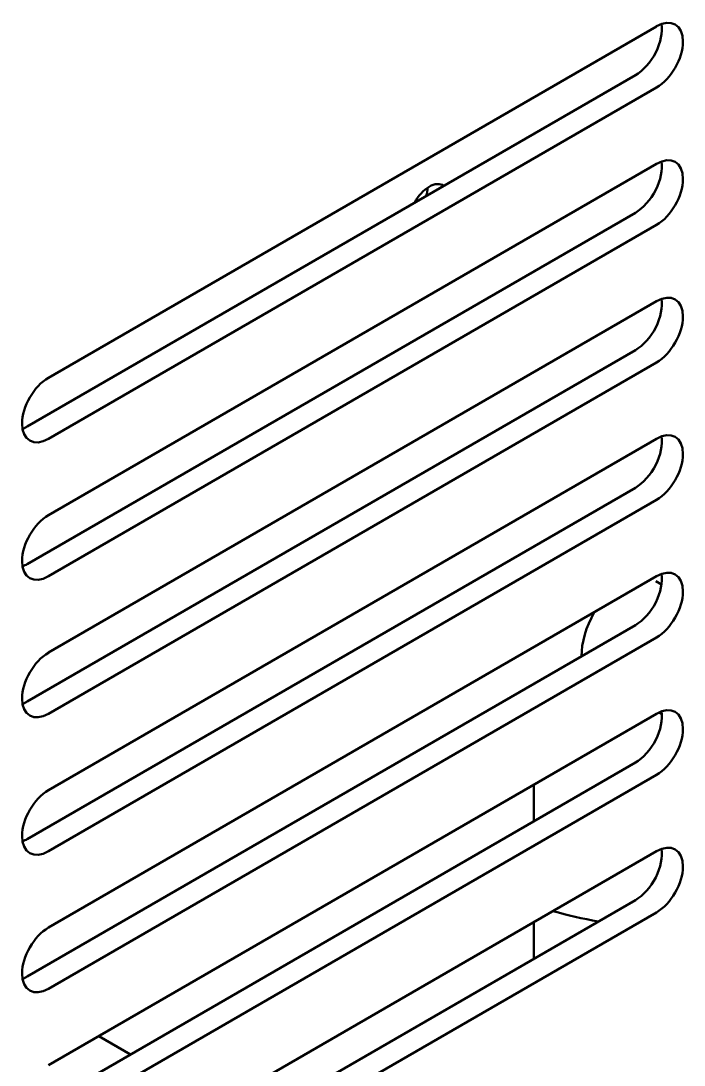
# Model space of a CAD drawing. Header units: millimetres. Extents: x 2121 to 4904, y 892 to 1933.
# Drawn here: x 3187.43 to 3214.05, y 1661.25 to 1703.11 of the extents above; entities that cross this region are included whole.
import ezdxf

# ---------------------------------------------------------------- set-up
doc = ezdxf.new("R2010")
doc.units = ezdxf.units.MM
doc.header["$LTSCALE"] = 1.8
doc.layers.add('외형선(ISO)', color=7, linetype='Continuous', lineweight=50)

msp = doc.modelspace()

# ---------------------------------------------------------------- linework, layer by layer
at = {"layer": '외형선(ISO)', "color": 7}
for p, q in [((3188.542, 1688.803), (3212.937, 1702.887)), ((3187.693, 1686.843), (3212.089, 1700.928)), ((3212.937, 1700.438), (3188.542, 1686.353)), ((3188.542, 1683.291), (3212.937, 1697.376)), ((3187.693, 1681.332), (3212.089, 1695.416)), ((3212.937, 1694.926), (3188.542, 1680.842)), ((3188.542, 1677.78), (3212.937, 1691.865)), ((3187.693, 1675.82), (3212.089, 1689.905)), ((3212.937, 1689.415), (3188.542, 1675.331)), ((3188.542, 1672.269), (3212.937, 1686.353)), ((3187.693, 1670.309), (3212.089, 1684.394)), ((3212.937, 1683.904), (3188.542, 1669.819)), ((3188.542, 1666.757), (3212.937, 1680.842)), ((3213.135, 1680.509), (3212.906, 1680.641)), ((3187.693, 1664.798), (3212.089, 1678.882)), ((3212.937, 1678.392), (3188.542, 1664.308)), ((3188.542, 1661.246), (3212.937, 1675.331)), ((3213.146, 1675.307), (3213.024, 1675.377)), ((3187.693, 1659.286), (3212.089, 1673.371)), ((3212.937, 1672.881), (3188.542, 1658.797)), ((3208.02, 1671.022), (3208.02, 1672.492)), ((3188.542, 1655.735), (3212.937, 1669.819)), ((3187.693, 1653.775), (3212.089, 1667.86)), ((3212.937, 1667.37), (3188.542, 1653.285)), ((3208.02, 1665.511), (3208.02, 1666.98)), ((3190.557, 1662.41), (3191.83, 1661.675))]:
    msp.add_line(p, q, dxfattribs=at)
for centre, major_axis, start_param, end_param in [((3212.089, 1702.152), (0.75, 1.299), 3.926991, 5.681921), ((3212.937, 1701.663), (0.75, 1.299), 3.926991, 7.068583), ((3212.089, 1696.641), (0.75, 1.299), 3.926991, 5.681921), ((3212.937, 1696.151), (0.75, 1.299), 3.926991, 7.068583), ((3203.815, 1695.539), (0.563, 0.974), 6.227515, 7.909652), ((3202.967, 1696.029), (0.562, 0.974), 5.08627, 5.428678), ((3212.937, 1690.64), (0.75, 1.299), 3.926991, 7.068583), ((3212.089, 1691.13), (0.75, 1.299), 3.926991, 5.681921), ((3188.542, 1687.578), (-0.75, -1.299), 3.926991, 7.068583), ((3187.693, 1688.068), (0.75, 1.299), 3.742857, 3.926991), ((3212.937, 1685.129), (0.75, 1.299), 3.926991, 7.068583), ((3212.089, 1685.618), (0.75, 1.299), 3.926991, 5.681921), ((3188.542, 1682.067), (-0.75, -1.299), 3.926991, 7.068583), ((3187.693, 1682.557), (0.75, 1.299), 3.742857, 3.926991), ((3212.089, 1680.107), (0.75, 1.299), 3.926991, 5.681921), ((3212.937, 1679.617), (0.75, 1.299), 3.926991, 7.068583), ((3211.781, 1678.692), (-1.313, -2.273), 4.734323, 5.492073), ((3188.542, 1676.555), (-0.75, -1.299), 3.926991, 7.068583), ((3187.693, 1677.045), (0.75, 1.299), 3.742857, 3.926991), ((3212.089, 1674.596), (0.75, 1.299), 3.926991, 5.681921), ((3212.937, 1674.106), (0.75, 1.299), 3.926991, 7.068583), ((3188.542, 1671.044), (-0.75, -1.299), 3.926991, 7.068583), ((3187.693, 1671.534), (0.75, 1.299), 3.742857, 3.926991), ((3212.089, 1669.084), (0.75, 1.299), 3.926991, 5.681921), ((3212.937, 1668.594), (0.75, 1.299), 3.926991, 7.068583), ((3214.518, 1674.234), (-13.125, 0), 1.118374, 1.267904), ((3188.542, 1665.533), (-0.75, -1.299), 3.926991, 7.068583), ((3187.693, 1666.022), (0.75, 1.299), 3.742857, 3.926991)]:
    msp.add_ellipse(centre, major_axis=major_axis, ratio=0.57735, start_param=start_param, end_param=end_param, dxfattribs=at)

doc.saveas('drawing.dxf')
